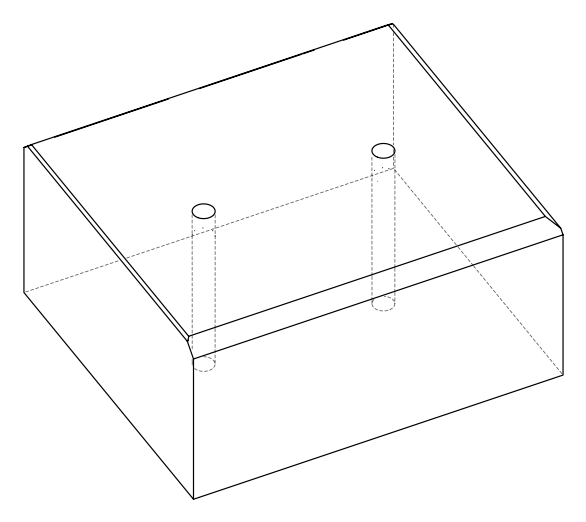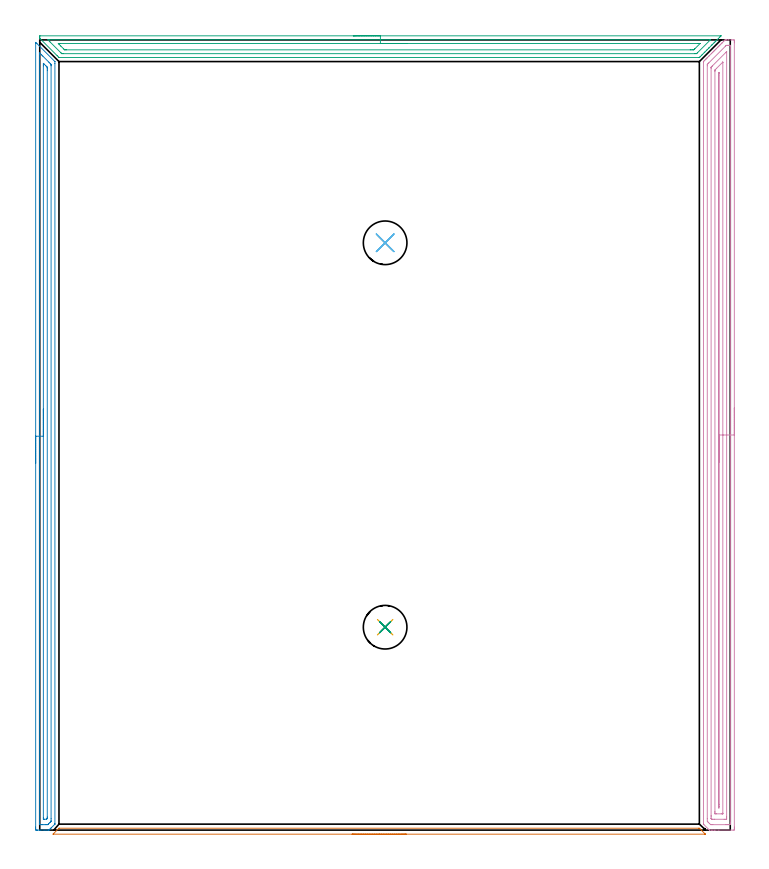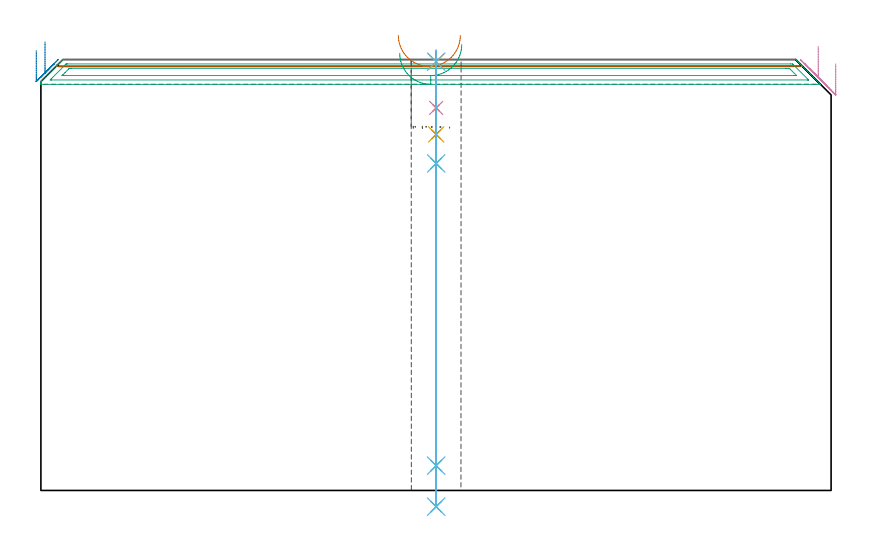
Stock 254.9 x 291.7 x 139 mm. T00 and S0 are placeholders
(PLAN: 12 operations, 7 tool changes, 28.9 min)
(1 AREA_MILL | FG_CHAMFER_SURFACE | UGT0205_001 | 2.06 min | 592 mm3)
(2 AREA_MILL_1 | FG_CHAMFER_SURFACE_1 | UGT0205_001 | 7.08 min | 7349 mm3)
(3 AREA_MILL_2 | FG_CHAMFER_SURFACE_2 | UGT0205_001 | 6.1 min | 8006 mm3)
(4 AREA_MILL_3 | FG_CHAMFER_SURFACE_3 | UGT0205_001 | 11.7 min | 18674 mm3)
(5 SPOT_DRILL | STEP1HOLE | NXT0321_9005460120000 | 0.03 min | 7 mm3)
(6 SPOT_DRILL_1 | STEP1HOLE_1 | NXT0321_9005460120000 | 0.03 min | 4 mm3)
(7 DRILL_BLIND_HOLE_INTO_CENTER | STEP1HOLE | UGT0301_217 | 0.07 min | 1142 mm3)
(8 DRILL_TO_ENLARGE_BLIND_HOLE | STEP1HOLE | NXT0301_111 | 0.11 min | 3440 mm3)
(9 GUN_DRILL_THROUGH_HOLE | STEP1HOLE | UGT0307_013 | 0.78 min | 23379 mm3)
(10 DRILL_BLIND_HOLE_INTO_CENTER_1 | STEP1HOLE_1 | UGT0301_217 | 0.07 min | 1147 mm3)
(11 DRILL_TO_ENLARGE_BLIND_HOLE_1 | STEP1HOLE_1 | NXT0301_111 | 0.11 min | 3438 mm3)
(12 GUN_DRILL_THROUGH_HOLE_1 | STEP1HOLE_1 | UGT0307_013 | 0.78 min | 23383 mm3)
(TOOL UGT0205_001 | Chamfer Mill 20 x 3 x 45 deg. | D20 FL50 Z2)
(TOOL NXT0321_9005460120000 | NC Spot Drill, 142deg, 12mm, Carbide, Uncoated | D12 PA142 FL30 Z2)
(TOOL UGT0301_217 | Twist Drill 10.4 mm | D10.4 PA118 FL82 Z2)
(TOOL NXT0301_111 | Carbide Drill 16.1mm [860.1-1610-050A1-PM 4234] | D16.1 PA147 FL73 Z2)
(TOOL UGT0307_013 | Gun Drill 16 mm | D16 PA130 FL24 Z1)
(OP 1 AREA_MILL)
G17 G21 G94 G90
T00 M6
G54
G17 G0 G90 X135.3 Y-1.5 S1061 M3
G43 Z149. H0
Z146.8
G94 G1 X135.262 Z145.928 F250.
X135.148 Z145.063
X134.959 Z144.212
X134.697 Z143.38
X134.363 Z142.574
X133.96 Z141.8
X133.491 Z141.064
X132.96 Z140.372
X132.371 Z139.729
X131.728 Z139.14
X131.036 Z138.608
X130.3 Z138.14
X129.526 Z137.737
X128.72 Z137.403
X127.888 Z137.141
X127.036 Z136.952
X126.171 Z136.838
X125.3 Z136.8
X5.041
X4.959 Y-1.496 Z136.803
X4.919 Y-1.492 Z136.804
X5.019 Y-1.381 Z136.918
X6.866 Y0.466 Z138.766
X7.035 Y0.633 Z138.93
X7.105 Y0.696 Z138.989
X7.313 Y0.7 Z139.
X243.287
X243.495 Y0.696 Z138.989
X243.565 Y0.633 Z138.93
X243.734 Y0.466 Z138.766
X244.167 Y0.033 Z138.333
X245.581 Y-1.381 Z136.918
X245.681 Y-1.492 Z136.804
X245.641 Y-1.496 Z136.803
X245.559 Y-1.5 Z136.8
X125.3
X124.428 Z136.838
X123.563 Z136.952
X122.712 Z137.141
X121.88 Z137.403
X121.074 Z137.737
X120.3 Z138.14
X119.564 Z138.608
X118.872 Z139.14
X118.229 Z139.729
X117.639 Z140.372
X117.108 Z141.064
X116.64 Z141.8
X116.237 Z142.574
X115.903 Z143.38
X115.641 Z144.212
X115.452 Z145.063
X115.338 Z145.928
X115.3 Z146.8
G0 Z149.
M5
M2
(OP 2 AREA_MILL_1)
G17 G21 G94 G90
T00 M6
G54
G17 G0 G90 X-1.5 Y135.4 S1061 M3
G43 Z149. H0
Z141.9
G94 G1 Y135.438 Z141.028 F250.
Y135.552 Z140.163
Y135.741 Z139.312
Y136.003 Z138.48
Y136.337 Z137.674
Y136.74 Z136.9
Y137.209 Z136.164
Y137.74 Z135.472
Y138.329 Z134.829
Y138.972 Z134.24
Y139.664 Z133.708
Y140.4 Z133.24
Y141.174 Z132.837
Y141.98 Z132.503
Y142.812 Z132.241
Y143.664 Z132.052
Y144.529 Z131.938
Y145.4 Z131.9
Y290.482
X-1.498 Y290.773 Z131.902
X-1.496 Y290.785 Z131.904
X-1.492 Y290.791 Z131.906
X-1.461 Y290.761 Z131.939
X-1.038 Y290.339 Z132.359
X5.579 Y283.721 Z138.978
X5.582 Y283.717 Z138.981
X5.595 Y283.699 Z138.989
X5.6 Y283.028 Z139.
Y2.41
X5.595 Y2.196 Z138.99
X5.58 Y2.18 Z138.979
X5.579 Y2.179 Z138.978
X4.322 Y0.921 Z137.719
X4.256 Y0.854 Z137.652
X4.192 Y0.791 Z137.591
X4.023 Y0.623 Z137.422
X3.961 Y0.56 Z137.358
X3.901 Y0.501 Z137.3
X3.725 Y0.325 Z137.124
X3.667 Y0.266 Z137.064
X3.611 Y0.21 Z137.01
X3.423 Y0.027 Z136.823
X3.395 Y0.006 Z136.794
X3.373 Y0.005 Z136.773
X3.054 Y0. Z136.454
X2.303 Z135.703
X1.609 Z135.004
X0.379 Z133.777
X-0.156 Z133.239
X-0.77 Z132.625
X-1.038 Y0.002 Z132.358
X-1.267 Y0.004 Z132.129
X-1.491 Y0.01 Z131.905
X-1.494 Y0.16 Z131.903
X-1.499 Y0.623 Z131.901
X-1.5 Y1.091 Z131.9
Y145.4
X-0.086 Z133.314
X-0.085 Y286.531 Z133.315
X-0.084 Y286.603 Z133.316
X-0.079 Y286.901 Z133.321
X0.017 Y286.821 Z133.417
X0.244 Y286.603 Z133.644
X0.727 Y286.123 Z134.127
X1.141 Y285.709 Z134.541
X3.373 Y283.477 Z136.773
X3.822 Y283.028 Z137.222
X3.974 Y282.874 Z137.374
X4.095 Y282.748 Z137.495
X4.174 Y282.665 Z137.574
X4.179 Y282.615 Z137.579
X4.185 Y282.206 Z137.585
Y282.134
X4.186 Y4.197 Z137.586
X4.184 Y3.376 Z137.584
X4.182 Y3.304 Z137.582
X4.179 Y3.257 Z137.579
X4.15 Y3.212 Z137.55
X4.074 Y3.13 Z137.474
X3.957 Y3.009 Z137.357
X3.811 Y2.861 Z137.211
X3.367 Y2.416 Z136.767
X3.067 Y2.121 Z136.467
X2.983 Y2.041 Z136.383
X2.95 Y2.011 Z136.35
X2.891 Y2.005 Z136.291
X2.491 Y2.002 Z135.891
X2.014 Y2. Z135.414
X1.131 Z134.531
X0.727 Y2.001 Z134.127
X0.246 Y2.003 Z133.646
X0.021 Y2.01 Z133.421
X-0.079 Y2.033 Z133.321
X-0.085 Y2.338 Z133.315
Y2.41
X-0.086 Y145.4 Z133.314
X1.328 Z134.728
X1.329 Y282.134 Z134.729
Y282.417
X1.334 Y283.028 Z134.734
X1.335 Y283.044 Z134.735
X1.364 Y283.028 Z134.764
X1.609 Y282.789 Z135.009
X2.266 Y282.134 Z135.666
X2.491 Y281.908 Z135.891
X2.654 Y281.739 Z136.054
X2.735 Y281.654 Z136.135
X2.765 Y281.602 Z136.165
X2.766 Y281.524 Z136.166
X2.77 Y281.241 Z136.17
X2.771 Y280.957 Z136.171
X2.772 Y280.347 Z136.172
X2.771 Y4.808 Z136.171
X2.769 Y4.502 Z136.169
X2.767 Y4.35 Z136.167
X2.764 Y4.279 Z136.164
X2.692 Y4.197 Z136.092
X2.589 Y4.099 Z135.989
X2.491 Y4.01 Z135.891
X1.803 Y4.001 Z135.203
X1.609 Z135.009
X1.414 Y4.005 Z134.814
X1.359 Y4.009 Z134.759
X1.335 Y4.012 Z134.735
X1.333 Y4.028 Z134.733
X1.33 Y4.103 Z134.73
X1.329 Y4.197 Z134.729
X1.328 Y4.482 Z134.728
Y145.4
Y146.272 Z134.766
Y147.137 Z134.88
Y147.988 Z135.069
Y148.82 Z135.331
Y149.626 Z135.665
Y150.4 Z136.068
Y151.136 Z136.537
Y151.828 Z137.068
Y152.471 Z137.657
Y153.061 Z138.301
Y153.592 Z138.993
Y154.06 Z139.728
Y154.463 Z140.502
Y154.797 Z141.308
Y155.059 Z142.14
Y155.248 Z142.992
Y155.362 Z143.857
Y155.4 Z144.728
G0 Z149.
M5
M2
(OP 3 AREA_MILL_2)
G17 G21 G94 G90
T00 M6
G54
G17 G0 G90 X115.75 Y293.2 S1061 M3
G43 Z149. H0
Z141.
G94 G1 X115.788 Z140.128 F250.
X115.902 Z139.263
X116.091 Z138.412
X116.353 Z137.58
X116.687 Z136.774
X117.09 Z136.
X117.558 Z135.264
X118.09 Z134.572
X118.679 Z133.929
X119.322 Z133.34
X120.014 Z132.808
X120.75 Z132.34
X121.524 Z131.937
X122.33 Z131.603
X123.162 Z131.341
X124.013 Z131.152
X124.878 Z131.038
X125.75 Z131.
X251.472
X251.489 Y293.197 Z131.002
X251.472 Y293.172 Z131.028
X251.032 Y292.731 Z131.466
X250.554 Y292.254 Z131.946
X250.15 Y291.848 Z132.349
X249.637 Y291.337 Z132.862
X249.267 Y290.965 Z133.232
X249.089 Y290.788 Z133.411
X248.92 Y290.62 Z133.58
X248.384 Y290.083 Z134.115
X248.195 Y289.895 Z134.305
X248.069 Y289.769 Z134.431
X247.943 Y289.641 Z134.556
X247.897 Y289.596 Z134.602
X247.217 Y288.917 Z135.283
X247.06 Y288.759 Z135.438
X247.003 Y288.702 Z135.496
X246.366 Y288.066 Z136.134
X246.178 Y287.876 Z136.32
X245.515 Y287.215 Z136.985
X245.295 Y286.993 Z137.203
X244.664 Y286.364 Z137.836
X244.62 Y286.32 Z137.88
X244.412 Y286.111 Z138.086
X243.813 Y285.513 Z138.687
X243.726 Y285.426 Z138.773
X243.51 Y285.214 Z138.98
X243.496 Y285.204 Z138.989
X243.281 Y285.2 Z139.
X7.327
X7.104 Y285.204 Z138.989
X7.089 Y285.215 Z138.979
X6.966 Y285.332 Z138.865
X6.433 Y285.866 Z138.333
X0.177 Y292.124 Z132.076
X0.016 Y292.29 Z131.91
X0.01 Y292.299 Z131.9
X0. Y292.639 Z131.561
Y292.916 Z131.284
X0.01 Y293.193 Z131.005
X0.072 Y293.2 Z131.
X125.75
Y291.786 Z132.414
X247.301 Y291.785 Z132.415
X247.365
X247.595 Y291.779 Z132.421
X247.615 Y291.774 Z132.426
X247.607 Y291.763 Z132.437
X247.594 Y291.747 Z132.453
X247.501 Y291.651 Z132.549
X247.398 Y291.547 Z132.653
X242.832 Y286.983 Z137.217
X242.613 Y286.768 Z137.432
X242.512 Y286.674 Z137.526
X242.453 Y286.621 Z137.579
X241.875 Y286.614 Z137.586
X8.604 Y286.615 Z137.585
X8.19 Y286.62 Z137.58
X8.142 Y286.621 Z137.579
X8.06 Y286.698 Z137.502
X7.932 Y286.821 Z137.379
X7.774 Y286.976 Z137.224
X3.785 Y290.965 Z133.235
X3.305 Y291.448 Z132.752
X3.083 Y291.679 Z132.521
X2.995 Y291.779 Z132.421
X3.305 Y291.785 Z132.415
X3.369
X125.75 Y291.786 Z132.414
Y290.372 Z133.828
X242.832 Y290.371 Z133.829
X243.435
X243.545 Y290.369 Z133.831
X243.726 Y290.365 Z133.835
X243.75 Y290.359 Z133.841
X243.74 Y290.344 Z133.856
X243.726 Y290.327 Z133.873
X241.828 Y288.427 Z135.773
X241.717 Y288.317 Z135.883
X241.49 Y288.098 Z136.102
X241.426 Y288.038 Z136.162
X241.331 Y288.034 Z136.166
X241.045 Y288.031 Z136.169
X240.443 Y288.029 Z136.171
X240.151 Y288.028 Z136.172
X9.853 Y288.029 Z136.171
X9.561 Y288.03 Z136.17
X9.269 Y288.034 Z136.166
X9.19 Y288.035 Z136.165
X9.142 Y288.069 Z136.131
X9.055 Y288.151 Z136.049
X8.884 Y288.317 Z135.883
X7.774 Y289.425 Z134.775
X7.117 Y290.083 Z134.117
X6.88 Y290.323 Z133.877
X6.848 Y290.363 Z133.837
X6.849 Y290.365 Z133.835
X6.88 Y290.366 Z133.834
X7.482 Y290.371 Z133.829
X125.75 Y290.372 Z133.828
X126.622 Z133.866
X127.486 Z133.98
X128.338 Z134.169
X129.17 Z134.431
X129.976 Z134.765
X130.75 Z135.168
X131.486 Z135.637
X132.178 Z136.168
X132.821 Z136.757
X133.41 Z137.401
X133.941 Z138.093
X134.41 Z138.828
X134.813 Z139.602
X135.147 Z140.408
X135.409 Z141.24
X135.598 Z142.092
X135.712 Z142.957
X135.75 Z143.828
G0 Z149.
M5
M2
(OP 4 AREA_MILL_3)
G17 G21 G94 G90
T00 M6
G54
G17 G0 G90 X256.4 Y155.85 S1061 M3
G43 Z149. H0
Z137.6
G94 G1 Y155.812 Z136.728 F250.
Y155.698 Z135.864
Y155.509 Z135.012
Y155.247 Z134.18
Y154.913 Z133.374
Y154.51 Z132.6
Y154.042 Z131.864
Y153.51 Z131.172
Y152.921 Z130.529
Y152.278 Z129.94
Y151.586 Z129.409
Y150.85 Z128.94
Y150.076 Z128.537
Y149.27 Z128.203
Y148.438 Z127.941
Y147.586 Z127.752
Y146.722 Z127.638
Y145.85 Z127.6
Y1.087
X256.399 Y0.623 Z127.601
X256.395 Y0.198 Z127.603
X256.392 Y0.01 Z127.606
X255.977 Y0. Z128.021
X250.7 Z133.295
X249.288 Z134.709
X248.941 Z135.054
X248.248 Z135.752
X247.875 Z136.125
X247.199 Y0.01 Z136.8
X247.182 Y0.024 Z136.817
X247.024 Y0.176 Z136.975
X245.187 Y2.014 Z138.813
X245.004 Y2.205 Z138.989
X245. Y2.41 Z139.
Y283.48
X245.003 Y283.694 Z138.989
X245.184 Y283.883 Z138.816
X245.524 Y284.225 Z138.473
X245.863 Y284.564 Z138.134
X245.975 Y284.675 Z138.024
X246.121 Y284.821 Z137.879
X246.303 Y285.004 Z137.695
X246.418 Y285.119 Z137.579
X247.015 Y285.715 Z136.985
X247.182 Y285.884 Z136.815
X247.908 Y286.608 Z136.091
X248.062 Y286.763 Z135.935
X248.493 Y287.193 Z135.507
X248.802 Y287.502 Z135.197
X248.941 Y287.643 Z135.055
X249.333 Y288.033 Z134.667
X249.434 Y288.134 Z134.566
X249.695 Y288.396 Z134.303
X249.821 Y288.522 Z134.176
X250.172 Y288.872 Z133.828
X250.357 Y289.057 Z133.642
X250.589 Y289.29 Z133.409
X250.7 Y289.402 Z133.296
X251.14 Y289.84 Z132.86
X251.579 Y290.281 Z132.417
X251.781 Y290.481 Z132.218
X251.851 Y290.551 Z132.149
X252.459 Y291.161 Z131.537
X252.69 Y291.39 Z131.31
X252.899 Y291.599 Z131.1
X252.975 Y291.673 Z131.024
X253.01 Y291.699 Z130.987
X253.338 Y291.7 Z130.66
X253.419 Z130.58
X254.218 Z129.777
X255.444 Z128.553
X255.977 Y291.695 Z128.018
X256.391 Y291.69 Z127.604
X256.394 Y291.502 Z127.602
X256.399 Y291.077 Z127.601
X256.4 Y290.647 Z127.6
Y145.85
X254.986 Z129.014
X254.985 Y2.524 Z129.015
X254.984 Y2.41 Z129.016
X254.979 Y2.03 Z129.021
X254.612 Y2.009 Z129.388
X254.218 Y2.003 Z129.782
X253.742 Y2. Z130.258
X253.338 Z130.662
X248.465 Y2.001 Z135.535
X248.062 Y2.005 Z135.938
X247.66 Y2.01 Z136.34
X247.24 Y2.41 Z136.76
X247.182 Y2.468 Z136.818
X246.768 Y2.884 Z137.232
X246.56 Y3.097 Z137.44
X246.456 Y3.206 Z137.544
X246.421 Y3.256 Z137.579
X246.414 Y4.198 Z137.586
X246.415 Y282.14 Z137.585
X246.419 Y282.53 Z137.581
X246.421 Y282.626 Z137.579
X246.428 Y282.666 Z137.572
X246.452 Y282.693 Z137.548
X246.543 Y282.789 Z137.457
X246.784 Y283.034 Z137.216
X246.984 Y283.235 Z137.016
X253.039 Y289.29 Z130.961
X253.191 Y289.439 Z130.809
X253.338 Y289.579 Z130.662
X253.459 Y289.69 Z130.541
X253.576 Y289.694 Z130.424
X253.815 Y289.699 Z130.185
X254.218 Y289.7 Z129.782
X254.694 Z129.306
X254.9 Y289.698 Z129.1
X254.933 Y289.696 Z129.067
X254.966 Y289.69 Z129.034
X254.979 Y289.682 Z129.021
X254.98 Y289.656 Z129.02
X254.985 Y289.404 Z129.015
X254.986 Y145.85 Z129.014
X253.571 Z130.429
Y4.855
X253.569 Y4.198 Z130.431
X253.567 Y4.08 Z130.433
X253.565 Y4.024 Z130.435
X253.557 Y4.009 Z130.443
X253.529 Y4.004 Z130.471
X253.338 Y4.002 Z130.662
X252.653 Y4. Z131.347
X249.136 Z134.864
X248.941 Z135.059
X248.255 Y4.002 Z135.745
X248.159 Y4.006 Z135.841
X248.112 Y4.01 Z135.888
X248.062 Y4.049 Z135.938
X247.906 Y4.198 Z136.094
X247.852 Y4.26 Z136.148
X247.835 Y4.291 Z136.165
X247.833 Y4.317 Z136.167
X247.83 Y4.433 Z136.17
X247.829 Y5.092 Z136.171
Y5.328
Y281.246
X247.83 Y281.482 Z136.17
X247.832 Y281.562 Z136.168
X247.835 Y281.62 Z136.165
X247.863 Y281.652 Z136.137
X248.062 Y281.859 Z135.938
X248.2 Y282. Z135.8
X248.339 Y282.14 Z135.661
X253.338 Y287.139 Z130.662
X253.52 Y287.317 Z130.48
X253.551 Y287.343 Z130.449
X253.565 Y287.353 Z130.435
X253.568 Y287.336 Z130.432
X253.57 Y287.316 Z130.43
X253.571 Y287.301 Z130.429
Y287.265
Y145.85
X252.157 Z131.843
Y6.292
X252.156 Y6.096 Z131.844
X252.153 Y6.026 Z131.847
X252.15 Y6.012 Z131.85
X252.145 Y6.009 Z131.855
X252.12 Y6.004 Z131.88
X252.012 Y6.002 Z131.988
X251.579 Y6. Z132.421
X249.806 Z134.194
X249.388 Y6.007 Z134.612
X249.284 Y6.01 Z134.716
X249.249 Y6.02 Z134.751
X249.247 Y6.054 Z134.753
X249.245 Y6.141 Z134.755
X249.243 Y6.572 Z134.757
Y6.879
Y280.046
X249.245 Y280.353 Z134.755
X249.247 Y280.499 Z134.753
X249.25 Y280.569 Z134.75
X249.282 Y280.621 Z134.718
X249.857 Y281.209 Z134.143
X252.074 Y283.425 Z131.926
X252.104 Y283.453 Z131.896
X252.142 Y283.485 Z131.858
X252.15 Y283.489 Z131.85
X252.153 Y283.478 Z131.847
X252.155 Y283.449 Z131.845
X252.157 Y283.341 Z131.843
Y145.85
X250.743 Z133.257
Y9.516
X250.741 Y8.666 Z133.259
X250.74 Y8.626 Z133.26
X250.7 Y8.103 Z133.3
X250.661 Y8.666 Z133.339
X250.659 Y8.708 Z133.341
X250.657 Y9.56 Z133.343
Y278.565
X250.659 Y279.459 Z133.341
X250.66 Y279.5 Z133.34
X250.664 Y279.542 Z133.336
X250.7 Y279.593 Z133.3
X250.726 Y279.619 Z133.274
X250.735 Y279.627 Z133.265
X250.738 Y279.589 Z133.262
X250.742 Y279.503 Z133.258
X250.743 Y279.459 Z133.257
Y279.415
Y145.85
Y144.978 Z133.295
Y144.114 Z133.409
Y143.262 Z133.598
Y142.43 Z133.86
Y141.624 Z134.194
Y140.85 Z134.597
Y140.114 Z135.065
Y139.422 Z135.596
Y138.779 Z136.186
Y138.19 Z136.829
Y137.658 Z137.521
Y137.19 Z138.257
Y136.787 Z139.031
Y136.453 Z139.837
Y136.191 Z140.669
Y136.002 Z141.52
Y135.888 Z142.385
Y135.85 Z143.257
G0 Z149.
M5
M2
(OP 5 SPOT_DRILL)
G17 G21 G94 G90
T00 M6
G54
G17 G0 G90 X127.5 Y74.9 S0 M3
G43 Z149. H0
G94 G81 G98 Z138.311 F250. R142.
G80
M5
M2
(OP 6 SPOT_DRILL_1)
G17 G21 G94 G90
T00 M6
G54
G17 G0 G90 X127.5 Y216.8 S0 M3
G43 Z149. H0
G94 G81 G98 Z138.311 F250. R142.
G80
M5
M2
(OP 7 DRILL_BLIND_HOLE_INTO_CENTER)
G17 G21 G94 G90
T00 M6
G54
G17 G0 G90 X127.5 Y74.9 S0 M3
G43 Z149. H0
G94 G81 G98 Z123.4 F250. R141.
G80
M5
M2
(OP 8 DRILL_TO_ENLARGE_BLIND_HOLE)
G17 G21 G94 G90
T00 M6
G54
G17 G0 G90 X127.5 Y74.9 S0 M3
G43 Z149. H1
G94 G81 G98 Z114.85 F250. R141.
G80
M5
M2
(OP 9 GUN_DRILL_THROUGH_HOLE)
G17 G21 G94 G90
T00 M6
G54
G17 G0 G90 X127.5 Y74.9 M8
G43 Z149. H0
Z141.22
S716 M3
G94 G1 Z105.489 F125. M26
G4 X.084
Z8. F250.
G4 X.084
Z-5.23 F125.
G4 X.084
M5
M9
G0 Z141.22
Z149.
M2
(OP 10 DRILL_BLIND_HOLE_INTO_CENTER_1)
G17 G21 G94 G90
T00 M6
G54
G17 G0 G90 X127.5 Y216.8 S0 M3
G43 Z149. H0
G94 G81 G98 Z123.4 F250. R141.
G80
M5
M2
(OP 11 DRILL_TO_ENLARGE_BLIND_HOLE_1)
G17 G21 G94 G90
T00 M6
G54
G17 G0 G90 X127.5 Y216.8 S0 M3
G43 Z149. H1
G94 G81 G98 Z114.85 F250. R141.
G80
M5
M2
(OP 12 GUN_DRILL_THROUGH_HOLE_1)
G17 G21 G94 G90
T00 M6
G54
G17 G0 G90 X127.5 Y216.8 M8
G43 Z149. H0
Z141.22
S716 M3
G94 G1 Z105.489 F125. M26
G4 X.084
Z8. F250.
G4 X.084
Z-5.23 F125.
G4 X.084
M5
M9
G0 Z141.22
Z149.
M2
